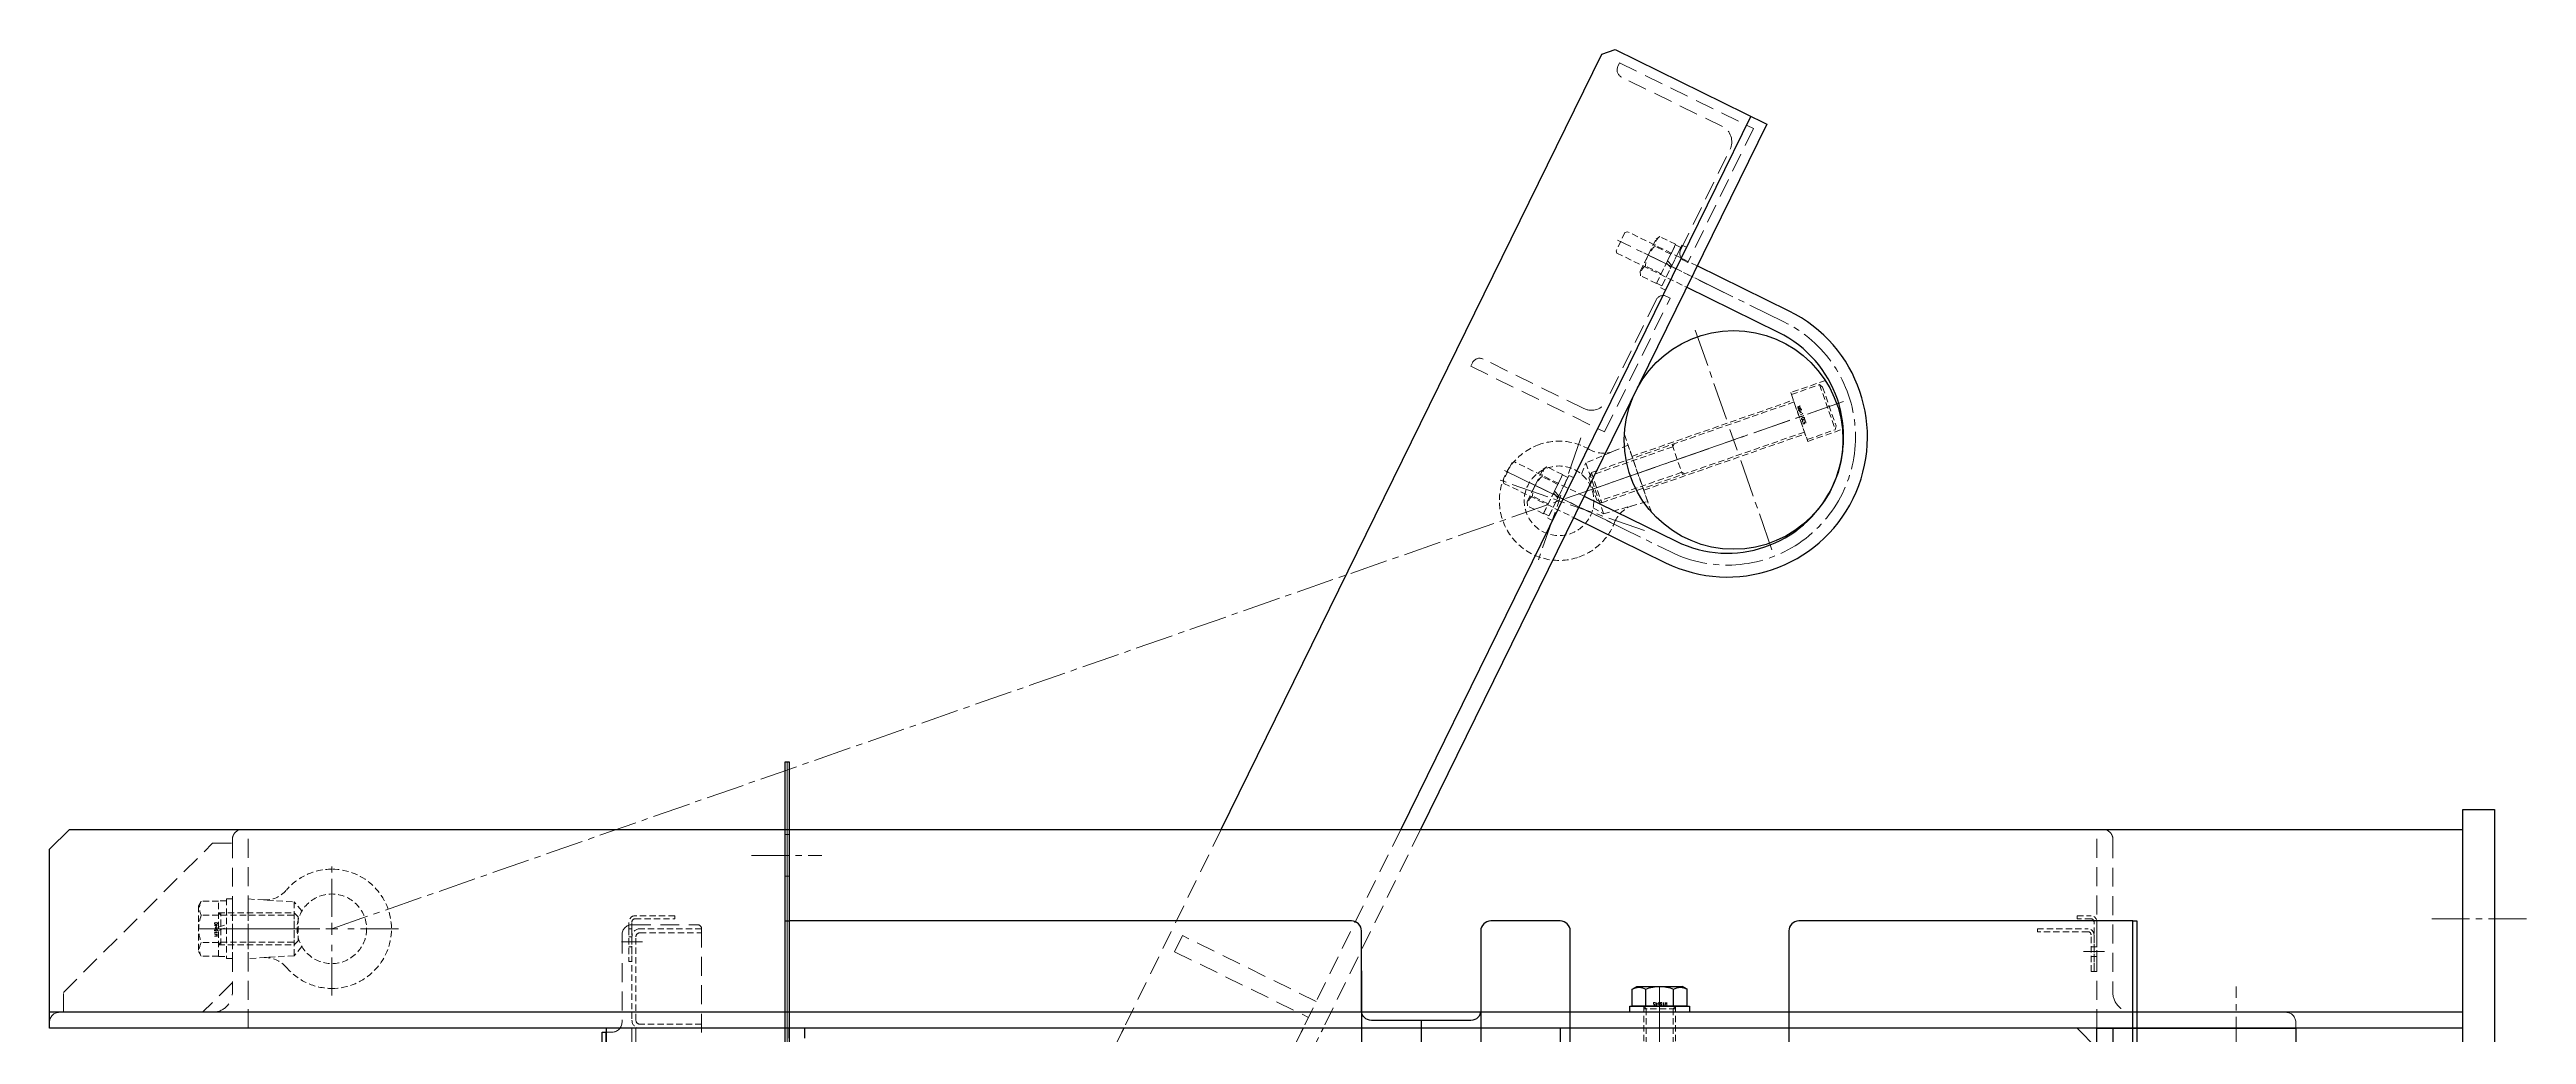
# Model space of a CAD drawing. Header units: millimetres. Extents: x 0 to 51411, y 0 to 16902.
# Drawn here: x 6883 to 8129, y 15798 to 16293 of the extents above; entities that cross this region are included whole.
import ezdxf

# ---------------------------------------------------------------- set-up
doc = ezdxf.new("R2010")
doc.units = ezdxf.units.MM
doc.linetypes.add('CENTER2', pattern=[28.575, 19.05, -3.175, 3.175, -3.175])
doc.linetypes.add('HIDDEN2', pattern=[4.7625, 3.175, -1.5875])
for name, color, linetype, lineweight in [('01_外形線', 7, 'Continuous', 25), ('03_かくれ線', 6, 'HIDDEN2', 13), ('04_中心線', 1, 'CENTER2', 9), ('05_CENTER', 4, 'CENTER2', 13)]:
    doc.layers.add(name, color=color, linetype=linetype, lineweight=lineweight)
doc.layers.add('10_補助線', color=8, linetype='Continuous', lineweight=13, plot=False)
doc.styles.add('寸法用', font='simplex.shx', dxfattribs={"width": 0.8, "bigfont": '@extfont2.shx'})

# ---------------------------------------------------------------- blocks, each defined once
blk = doc.blocks.new('*U1409')
at = {"layer": '04_中心線', "color": 0, "linetype": 'CENTER2', "transparency": 16777216}
for p, q in [((0, 21), (0, 108.5)), ((-108.5, 0), (-21, 0)), ((21, 0), (108.5, 0)), ((0, -108.5), (0, -21))]:
    blk.add_line(p, q, dxfattribs=at)
at = {"layer": '04_中心線', "color": 0, "linetype": 'Continuous', "transparency": 16777216}
for p, q in [((0, -10.5), (0, 10.5)), ((-10.5, 0), (10.5, 0))]:
    blk.add_line(p, q, dxfattribs=at)
blk = doc.blocks.new('*U1384')
at = {"layer": '04_中心線', "color": 0, "linetype": 'CENTER2', "transparency": 16777216}
for p, q in [((0, 6), (0, 45.5)), ((-33.5, 0), (-6, 0)), ((6, 0), (33.5, 0)), ((0, -33.5), (0, -6))]:
    blk.add_line(p, q, dxfattribs=at)
at = {"layer": '04_中心線', "color": 0, "linetype": 'Continuous', "transparency": 16777216}
for p, q in [((-3, 0), (3, 0)), ((0, -3), (0, 3))]:
    blk.add_line(p, q, dxfattribs=at)
blk = doc.blocks.new('*U1343')
at = {"layer": '04_中心線', "color": 0, "linetype": 'CENTER2', "transparency": 16777216}
for p, q in [((0, 11), (0, 58.5)), ((-58.5, 0), (-11, 0)), ((11, 0), (58.5, 0)), ((0, -58.5), (0, -11))]:
    blk.add_line(p, q, dxfattribs=at)
at = {"layer": '04_中心線', "color": 0, "linetype": 'Continuous', "transparency": 16777216}
for p, q in [((-5.5, 0), (5.5, 0)), ((0, -5.5), (0, 5.5))]:
    blk.add_line(p, q, dxfattribs=at)
blk = doc.blocks.new('*U1344')
at = {"layer": '04_中心線', "color": 0, "linetype": 'CENTER2', "transparency": 16777216}
for p, q in [((0, 6), (0, 33.5)), ((-33.5, 0), (-6, 0)), ((0, -45.5), (0, -6)), ((6, 0), (33.5, 0))]:
    blk.add_line(p, q, dxfattribs=at)
at = {"layer": '04_中心線', "color": 0, "linetype": 'Continuous', "transparency": 16777216}
for p, q in [((0, -3), (0, 3)), ((-3, 0), (3, 0))]:
    blk.add_line(p, q, dxfattribs=at)

msp = doc.modelspace()

# ---------------------------------------------------------------- linework, layer by layer
at = {"layer": '01_外形線'}
for p, q in [((6883.237, 15890.91), (6893.237, 15900.91)), ((6893.237, 15900.91), (8097.237, 15900.91)), ((6883.237, 15800.91), (6883.237, 15890.91)), ((7543.237, 15829.825), (7543.237, 15291.992)), ((7603.237, 15829.825), (7603.237, 15291.992)), ((8097.237, 15808.91), (6883.237, 15808.91)), ((8097.237, 15800.91), (6883.237, 15800.91)), ((7163.237, 15800.91), (7163.237, 13300.91)), ((7255.237, 15795.91), (7255.237, 15800.91)), ((7263.237, 15795.91), (7263.237, 15800.91)), ((7573.237, 15804.825), (7573.237, 15266.992)), ((7921.237, 15800.91), (7921.237, 13300.91)), ((7161.237, 15512.92), (7161.237, 15798.91)), ((7161.237, 15798.91), (7163.237, 15798.91)), ((7163.237, 15512.92), (7163.237, 15798.91))]:
    msp.add_line(p, q, dxfattribs=at)
at = {"layer": '01_外形線', "color": 4}
for p, q in [((7253.237, 15854.825), (7255.237, 15854.825)), ((7931.237, 15558.825), (7931.237, 15854.825)), ((7931.237, 15854.825), (7933.237, 15854.825)), ((7933.237, 15854.825), (7933.237, 15558.825))]:
    msp.add_line(p, q, dxfattribs=at)
at = {"layer": '01_外形線', "transparency": 33554495}
for p, q in [((7423.636, 15800.91), (7422.654, 15798.91)), ((7513.869, 15800.91), (7512.887, 15798.91)), ((7523.894, 15800.91), (7522.913, 15798.91))]:
    msp.add_line(p, q, dxfattribs=at)
for points in [[(7472.724, 15900.91), (7664.138, 16290.854), (7670.83, 16293.139), (7747.132, 16255.684), (7572.982, 15900.91)], [(7739.053, 16259.65), (7562.956, 15900.91)]]:
    msp.add_lwpolyline(points, dxfattribs=at)
for points in [[(7649.969, 16057.745), (7696.199, 16035.052, 1), (7758.331, 16161.625), (7712.101, 16184.318)], [(7655.257, 16068.518), (7701.487, 16045.824, 1), (7753.043, 16150.853), (7706.813, 16173.546)]]:
    msp.add_lwpolyline(points, format="xyb", dxfattribs=at)
at = {"layer": '01_外形線', "color": 4}
msp.add_lwpolyline([(7255.237, 15556.482, 0.19891237), (7255.823, 15555.068), (7459.712, 15351.178), (7458.298, 15349.764), (7254.409, 15553.653, -0.19891237), (7253.237, 15556.482), (7253.237, 15854.825), (7253.237, 15934.825), (7255.237, 15934.825), (7255.237, 15854.825)], format="xyb", close=True, dxfattribs=at)
at = {"layer": '01_外形線'}
for points in [[(8113.237, 15910.91), (8113.237, 15790.91), (8097.237, 15790.91), (8097.237, 15910.91)], [(7678.237, 15811.91), (7708.237, 15811.91), (7708.237, 15808.91), (7678.237, 15808.91)], [(8013.237, 15800.91), (8013.237, 13300.91), (7913.237, 13300.91), (7913.237, 15800.91)]]:
    msp.add_lwpolyline(points, close=True, dxfattribs=at)
at = {"layer": '01_外形線', "color": 4}
for points in [[(7648.237, 15509.825), (7648.237, 15849.825, 0.41421356), (7643.237, 15854.825), (7608.237, 15854.825, 0.41421356), (7603.237, 15849.825), (7603.237, 15809.825, -0.41421356), (7598.237, 15804.825), (7548.237, 15804.825, -0.41421356), (7543.237, 15809.825), (7543.237, 15849.825, 0.41421356), (7538.237, 15854.825), (7497.237, 15854.825), (7255.237, 15854.825), (7255.237, 15556.896, 0.19891237)], [(7931.237, 15357.825), (7931.237, 15854.825), (7763.237, 15854.825, 0.41421356), (7758.237, 15849.825), (7758.237, 15609.825, 0.41421356)]]:
    msp.add_lwpolyline(points, format="xyb", dxfattribs=at)
at = {"layer": '01_外形線'}
for points in [[(7679.381, 15820.55), (7681.737, 15821.91)], [(7679.381, 15811.91), (7679.381, 15820.55)], [(7681.737, 15821.91), (7704.737, 15821.91)], [(7686.309, 15811.91), (7686.309, 15820.55)], [(7700.165, 15811.91), (7700.165, 15820.55)], [(7707.093, 15820.55), (7704.737, 15821.91)], [(7707.093, 15811.91), (7707.093, 15820.55)], [(7643.237, 15800.91), (7643.237, 15270.91), (7913.237, 15270.91), (7913.237, 15790.91), (7903.237, 15800.91), (7643.237, 15800.91)], [(7707.093, 15811.91), (7679.381, 15811.91)]]:
    msp.add_lwpolyline(points, dxfattribs=at)
for points in [[(7679.381, 15820.55, -0.26794907), (7686.309, 15820.55)], [(7686.309, 15820.55, -0.19636666), (7700.165, 15820.55)], [(7700.165, 15820.55, -0.26794907), (7707.093, 15820.55)]]:
    msp.add_lwpolyline(points, format="xyb", dxfattribs=at)
at = {"layer": '01_外形線', "transparency": 33554495}
msp.add_circle((7730.427, 16096.799), 55, dxfattribs=at)
at = {"layer": '03_かくれ線', "ltscale": 3}
for p, q in [((6983.237, 15900.91), (6980.237, 15900.91)), ((6983.237, 15800.91), (6983.237, 15900.91)), ((7913.237, 15800.91), (7913.237, 15900.91)), ((7913.237, 15900.91), (7916.237, 15900.91)), ((6975.237, 15895.91), (6975.237, 15818.91)), ((7921.237, 15895.91), (7921.237, 15818.91)), ((7176.237, 15852.92), (7209.237, 15852.92)), ((7211.237, 15512.92), (7211.237, 15850.92)), ((7171.237, 15847.92), (7171.237, 15803.91)), ((6975.237, 15823.91), (6960.237, 15808.91)), ((6883.237, 15803.91), (6883.237, 15800.91)), ((7176.237, 15562.92), (7176.237, 15800.91)), ((7211.237, 15800.91), (7176.237, 15800.91)), ((7178.237, 15562.92), (7178.237, 15800.91)), ((8013.237, 15803.91), (8013.237, 15800.91)), ((7163.237, 15798.91), (7166.237, 15798.91))]:
    msp.add_line(p, q, dxfattribs=at)
at = {"layer": '03_かくれ線', "ltscale": 3, "transparency": 33554495}
for p, q in [((7472.724, 15900.91), (7423.636, 15800.91)), ((7562.956, 15900.91), (7513.869, 15800.91)), ((7572.982, 15900.91), (7523.894, 15800.91))]:
    msp.add_line(p, q, dxfattribs=at)
at = {"layer": '03_かくれ線', "color": 4, "ltscale": 3}
for p, q in [((7253.237, 15898.325), (7255.237, 15898.325)), ((7253.237, 15877.325), (7255.237, 15877.325))]:
    msp.add_line(p, q, dxfattribs=at)
at = {"layer": '03_かくれ線'}
for p, q in [((7174.737, 15850.91), (7174.737, 15854.41)), ((7174.737, 15850.91), (7174.737, 15834.41)), ((7176.237, 15850.91), (7176.237, 15854.41)), ((7176.237, 15850.91), (7176.237, 15834.41)), ((7197.737, 15857.41), (7177.737, 15857.41)), ((7177.737, 15855.91), (7197.737, 15855.91)), ((7197.737, 15855.91), (7197.737, 15857.41)), ((7174.737, 15846.91), (7176.237, 15846.91)), ((7174.737, 15841.91), (7176.237, 15841.91)), ((7911.737, 15841.91), (7910.237, 15841.91)), ((7913.237, 15841.91), (7911.737, 15841.91)), ((7174.737, 15834.41), (7176.237, 15834.41)), ((7911.737, 15836.91), (7910.237, 15836.91)), ((7913.237, 15836.91), (7911.737, 15836.91))]:
    msp.add_line(p, q, dxfattribs=at)
at = {"layer": '03_かくれ線', "ltscale": 3, "transparency": 33554495}
for points in [[(7705.597, 16186.954, -0.41421356), (7703.768, 16192.307), (7728.665, 16243.026, 0.41421356), (7724.78, 16254.402), (7674.061, 16279.299, -0.41421356), (7672.233, 16284.652), (7673.115, 16286.447), (7740.441, 16253.399), (7707.392, 16186.073)], [(7696.784, 16169, 0.41421356), (7691.43, 16167.172), (7666.533, 16116.453, -0.41421356), (7655.158, 16112.569), (7604.439, 16137.465, 0.41421356), (7599.086, 16135.637), (7598.204, 16133.842), (7665.53, 16100.793), (7698.579, 16168.119)]]:
    msp.add_lwpolyline(points, format="xyb", close=True, dxfattribs=at)
at = {"layer": '03_かくれ線', "transparency": 33554495}
for points in [[(7712.101, 16184.318), (7677.044, 16201.527), (7675.776, 16201.094), (7671.349, 16191.945), (7671.756, 16190.755), (7706.813, 16173.546)], [(7693.318, 16199.074), (7691.429, 16197.807)], [(7701.274, 16195.169), (7693.318, 16199.074)], [(7683.498, 16181.649), (7691.429, 16197.807)], [(7698.857, 16190.245), (7690.901, 16194.151)], [(7691.607, 16175.474), (7701.274, 16195.169)], [(7704.421, 16194.772), (7693.846, 16173.227)], [(7706.665, 16193.67), (7696.09, 16172.126)], [(7697.186, 16186.84), (7701.177, 16194.972)], [(7699.398, 16184.538), (7697.186, 16186.84)], [(7699.398, 16184.538), (7703.87, 16193.65)], [(7701.177, 16194.972), (7703.87, 16193.65)], [(7706.665, 16193.67), (7704.421, 16194.772)], [(7683.651, 16179.38), (7683.498, 16181.649)], [(7691.607, 16175.474), (7683.651, 16179.38)], [(7694.023, 16180.398), (7686.067, 16184.303)], [(7691.703, 16175.672), (7696.657, 16185.763)], [(7694.396, 16174.35), (7691.703, 16175.672)], [(7694.396, 16174.35), (7698.869, 16183.461)], [(7698.869, 16183.461), (7696.657, 16185.763)], [(7693.846, 16173.227), (7696.09, 16172.126)], [(7776.608, 16126.67), (7759.195, 16120.598), (7767.756, 16096.048), (7785.169, 16102.12)], [(7759.524, 16119.654), (7773.688, 16124.593)], [(7773.688, 16124.593), (7775.202, 16123.287)], [(7773.688, 16124.593), (7781.59, 16101.931)], [(7760.841, 16115.877), (7658.863, 16080.318)], [(7679.307, 16088.506), (7760.512, 16116.821)], [(7759.524, 16119.654), (7767.426, 16096.992)], [(7775.202, 16123.287), (7781.964, 16103.896)], [(7766.109, 16100.769), (7664.131, 16065.21)], [(7675.491, 16099.45), (7689.05, 16060.564)], [(7685.234, 16071.509), (7766.439, 16099.825)], [(7767.426, 16096.992), (7781.59, 16101.931)], [(7781.59, 16101.931), (7781.964, 16103.896)], [(7687.209, 16065.844), (7677.332, 16094.171), (7656.094, 16085.221), (7665.012, 16059.648), (7687.209, 16065.844)], [(7699.861, 16093.343), (7658.125, 16078.79)], [(7699.466, 16094.476), (7704.734, 16079.368)], [(7699.861, 16093.343), (7700.599, 16094.871)], [(7655.257, 16068.518), (7620.2, 16085.726), (7618.932, 16085.294), (7614.506, 16076.144), (7614.912, 16074.954), (7649.969, 16057.745)], [(7626.654, 16065.848), (7634.586, 16082.007)], [(7642.013, 16074.445), (7634.057, 16078.35)], [(7636.474, 16083.274), (7634.586, 16082.007)], [(7634.763, 16059.674), (7644.43, 16079.368)], [(7644.43, 16079.368), (7636.474, 16083.274)], [(7647.577, 16078.971), (7637.002, 16057.427)], [(7649.822, 16077.87), (7639.246, 16056.325)], [(7640.342, 16071.04), (7644.334, 16079.171)], [(7642.554, 16068.738), (7647.027, 16077.849)], [(7644.334, 16079.171), (7647.027, 16077.849)], [(7649.822, 16077.87), (7647.577, 16078.971)], [(7653.852, 16079.592), (7656.094, 16085.221)], [(7658.863, 16080.318), (7657.633, 16077.771)], [(7657.633, 16077.771), (7661.584, 16066.44)], [(7658.863, 16080.318), (7664.131, 16065.21)], [(7704.338, 16080.501), (7662.603, 16065.948)], [(7704.338, 16080.501), (7705.867, 16079.763)], [(7626.807, 16063.579), (7626.654, 16065.848)], [(7634.763, 16059.674), (7626.807, 16063.579)], [(7637.18, 16064.597), (7629.224, 16068.503)], [(7634.86, 16059.871), (7639.813, 16069.963)], [(7637.553, 16058.549), (7642.025, 16067.66)], [(7642.025, 16067.66), (7639.813, 16069.963)], [(7642.554, 16068.738), (7640.342, 16071.04)], [(7659.755, 16062.663), (7665.012, 16059.648)], [(7664.131, 16065.21), (7661.584, 16066.44)], [(7637.553, 16058.549), (7634.86, 16059.871)], [(7637.002, 16057.427), (7639.246, 16056.325)]]:
    msp.add_lwpolyline(points, dxfattribs=at)
for points in [[(7690.901, 16194.151, -0.26794908), (7693.318, 16199.074)], [(7686.067, 16184.303, -0.20733158), (7690.901, 16194.151)], [(7683.651, 16179.38, -0.26794908), (7686.067, 16184.303)], [(7679.89, 16063.801, 0.23672276), (7670.595, 16055.363, -0.22006872), (7652.49, 16037.851, -1), (7632.735, 16094.506, -0.22006872), (7657.803, 16092.048, 0.23672276), (7670.329, 16091.22)], [(7629.224, 16068.503, -0.20733158), (7634.057, 16078.35)], [(7634.057, 16078.35, -0.26794908), (7636.474, 16083.274)], [(7626.807, 16063.579, -0.26794908), (7629.224, 16068.503)]]:
    msp.add_lwpolyline(points, format="xyb", dxfattribs=at)
at = {"layer": '03_かくれ線', "ltscale": 3}
msp.add_lwpolyline([(6890.237, 15808.91), (6890.237, 15818.91), (6965.237, 15893.91), (6975.237, 15893.91)], dxfattribs=at)
at = {"layer": '03_かくれ線'}
for points in [[(6990.821, 15836.391, -0.23672276), (7002.376, 15831.484, 0.22006872), (7025.237, 15820.91, 1), (7025.237, 15880.91, 0.22006872), (7002.376, 15870.336, -0.23672276), (6990.821, 15865.429)], [(6959.598, 15864.766, 0.26794907), (6959.598, 15857.838)], [(6959.598, 15857.838, 0.19636666), (6959.598, 15843.982)], [(7211.237, 15850.91), (7180.237, 15850.91, 0.41421356), (7176.237, 15846.91), (7176.237, 15804.91, 0.41421356), (7180.237, 15800.91), (7211.237, 15800.91), (7211.237, 15802.91), (7180.237, 15802.91, -0.41421356), (7178.237, 15804.91), (7178.237, 15846.91, -0.41421356), (7180.237, 15848.91), (7211.237, 15848.91), (7211.237, 15850.91)], [(6959.598, 15843.982, 0.26794907), (6959.598, 15837.054)]]:
    msp.add_lwpolyline(points, format="xyb", dxfattribs=at)
for points in [[(6959.598, 15864.766), (6958.237, 15862.41)], [(6958.237, 15862.41), (6958.237, 15839.41)], [(6968.237, 15864.766), (6959.598, 15864.766)], [(6968.237, 15836.91), (6968.237, 15864.91)], [(6972.237, 15864.91), (6968.237, 15864.91)], [(6983.237, 15835.91), (6983.237, 15865.91), (7006.237, 15864.452), (7006.237, 15837.368), (6983.237, 15835.91)], [(7010.208, 15859.875), (7006.237, 15864.452)], [(6968.237, 15857.838), (6959.598, 15857.838)], [(6969.437, 15857.71), (6968.237, 15858.91)], [(6968.237, 15858.91), (7006.237, 15858.91)], [(6968.237, 15851.71), (6972.237, 15853.166)], [(6968.237, 15850.11), (6972.237, 15851.566)], [(6969.437, 15842.91), (6969.437, 15858.91)], [(6969.437, 15857.71), (7007.437, 15857.71)], [(7006.237, 15858.91), (7008.237, 15856.91)], [(7006.237, 15858.91), (7006.237, 15842.91)], [(7008.237, 15856.91), (7008.237, 15844.91)], [(6959.598, 15837.054), (6958.237, 15839.41)], [(6968.237, 15843.982), (6959.598, 15843.982)], [(6969.437, 15844.11), (6968.237, 15842.91)], [(6968.237, 15842.91), (7006.237, 15842.91)], [(6969.437, 15844.11), (7007.437, 15844.11)], [(7006.237, 15842.91), (7008.237, 15844.91)], [(7010.208, 15841.946), (7006.237, 15837.368)], [(6968.237, 15837.054), (6959.598, 15837.054)], [(6968.237, 15836.91), (6972.237, 15836.91)], [(7686.437, 15810.71), (7685.237, 15811.91)], [(7685.237, 15811.91), (7685.237, 15772.91)], [(7701.237, 15810.71), (7685.237, 15810.71)], [(7686.437, 15810.71), (7686.437, 15772.91)], [(7700.037, 15810.71), (7701.237, 15811.91)], [(7700.037, 15810.71), (7700.037, 15772.91)], [(7701.237, 15811.91), (7701.237, 15772.91)]]:
    msp.add_lwpolyline(points, dxfattribs=at)
msp.add_lwpolyline([(6972.237, 15865.91), (6972.237, 15835.91), (6975.237, 15835.91), (6975.237, 15865.91)], close=True, dxfattribs=at)
for points in [[(7883.237, 15850.91), (7908.737, 15850.91, -0.41421356), (7911.737, 15847.91), (7911.737, 15829.41), (7910.237, 15829.41), (7910.237, 15847.91, 0.41421356), (7908.737, 15849.41), (7883.237, 15849.41)], [(7911.737, 15829.41), (7911.737, 15854.41, 0.41421356), (7910.237, 15855.91), (7903.237, 15855.91), (7903.237, 15857.41), (7910.237, 15857.41, -0.41421356), (7913.237, 15854.41), (7913.237, 15829.41)]]:
    msp.add_lwpolyline(points, format="xyb", close=True, dxfattribs=at)
at = {"layer": '03_かくれ線', "ltscale": 3, "transparency": 33554495}
for points in [[(7520.491, 15814.401), (7453.165, 15847.449), (7449.199, 15839.37), (7516.525, 15806.322)], [(7422.654, 15798.91), (7260.943, 15469.477), (7274.654, 15429.328), (7328.515, 15402.889), (7522.913, 15798.91)], [(7512.887, 15798.91), (7320.436, 15406.854)]]:
    msp.add_lwpolyline(points, dxfattribs=at)
at = {"layer": '03_かくれ線', "transparency": 33554495}
msp.add_circle((7642.612, 16066.179), 17.5, dxfattribs=at)
at = {"layer": '03_かくれ線'}
msp.add_circle((7025.237, 15850.91), 17.5, dxfattribs=at)
at = {"layer": '03_かくれ線', "ltscale": 3}
for centre, radius, start, end in [((6980.237, 15895.91), 5, 85.961592, 180), ((7916.237, 15895.91), 5, 0, 94.038408), ((7176.237, 15847.92), 5, 90, 180), ((7209.237, 15850.92), 2, 0, 90), ((6965.237, 15818.91), 10, 270, 0), ((7931.237, 15818.91), 10, 180, 270), ((6888.237, 15803.91), 5, 90, 180), ((7166.237, 15803.91), 5, 270, 0), ((8008.237, 15803.91), 5, 360, 90)]:
    msp.add_arc(centre, radius, start, end, dxfattribs=at)
at = {"layer": '03_かくれ線'}
for radius in [3, 1.5]:
    msp.add_arc((7177.737, 15854.41), radius, 90, 180, dxfattribs=at)
at = {"layer": '04_中心線', "transparency": 33554495}
for p, q in [((7685.219, 16190.83), (7725.615, 16171)), ((7628.376, 16075.029), (7668.771, 16055.2))]:
    msp.add_line(p, q, dxfattribs=at)
at = {"layer": '04_中心線', "color": 4}
msp.add_line((7236.294, 15887.825), (7271.68, 15887.825), dxfattribs=at)
at = {"layer": '04_中心線'}
for p, q in [((6969.05, 15850.91), (6989.457, 15850.91)), ((8081.644, 15855.91), (8129.293, 15855.91)), ((7170.987, 15844.41), (7181.487, 15844.41)), ((7916.987, 15839.41), (7906.487, 15839.41)), ((7693.237, 15787.545), (7693.237, 15821.953)), ((7983.237, 15787.545), (7983.237, 15821.953))]:
    msp.add_line(p, q, dxfattribs=at)
at = {"layer": '04_中心線', "transparency": 33554495}
msp.add_lwpolyline([(7615.221, 16081.486), (7698.843, 16040.438, 1), (7755.687, 16156.239), (7672.065, 16197.287)], format="xyb", dxfattribs=at)
for points in [[(7687.464, 16189.728), (7696.44, 16185.322)], [(7696.44, 16185.322), (7699.133, 16184)], [(7699.133, 16184), (7701.378, 16182.898)], [(7659.609, 16072.105), (7778.583, 16113.591)], [(7630.62, 16073.927), (7639.597, 16069.521)], [(7639.597, 16069.521), (7642.29, 16068.199)], [(7642.29, 16068.199), (7644.534, 16067.097)]]:
    msp.add_lwpolyline(points, dxfattribs=at)
at = {"layer": '04_中心線'}
for points in [[(6958.237, 15850.91), (7008.237, 15850.91)], [(7693.237, 15821.91), (7693.237, 15766.91)]]:
    msp.add_lwpolyline(points, dxfattribs=at)
at = {"layer": '05_CENTER', "color": 1}
msp.add_line((7025.237, 15850.91), (7730.407, 16096.8), dxfattribs=at)
at = {"layer": '10_補助線', "color": 4}
msp.add_line((7254.237, 15934.825), (7254.237, 15556.482), dxfattribs=at)
at = {"layer": '10_補助線'}
msp.add_line((7174.737, 15850.91), (7176.237, 15850.91), dxfattribs=at)

# ---------------------------------------------------------------- block references
at = {"layer": '04_中心線', "linetype": 'CENTER2', "transparency": 33554495}
for name, p, rotation in [('*U1343', (7730.427, 16096.799), 109.2234404799997), ('*U1409', (7523.269, 15691.613), 63.8546569900002)]:
    msp.add_blockref(name, p, dxfattribs=dict(at, rotation=rotation))
at = {"layer": '04_中心線', "linetype": 'CENTER2', "transparency": 33554495, "extrusion": (0, 0, -1), "rotation": 289.2234404799999}
msp.add_blockref('*U1344', (-7642.612, 16066.179), dxfattribs=at)
at = {"layer": '04_中心線', "linetype": 'CENTER2', "rotation": 89.99999999999999}
msp.add_blockref('*U1384', (7025.237, 15850.91), dxfattribs=at)

# ---------------------------------------------------------------- texts
at = {"layer": '03_かくれ線', "transparency": 33554495, "style": '寸法用', "width": 0.8}
msp.add_text('M6×110CS', height=1.5, rotation=289.22344, dxfattribs=at).set_placement((7762.444, 16113.591))
at = {"layer": '03_かくれ線', "style": '寸法用', "width": 0.8}
for s, rotation, p in [('M16×40', 90, (6967.737, 15846.997)), ('M16×45', 180, (7697.15, 15813.91))]:
    msp.add_text(s, height=1.5, rotation=rotation, dxfattribs=at).set_placement(p)

doc.saveas('drawing.dxf')
